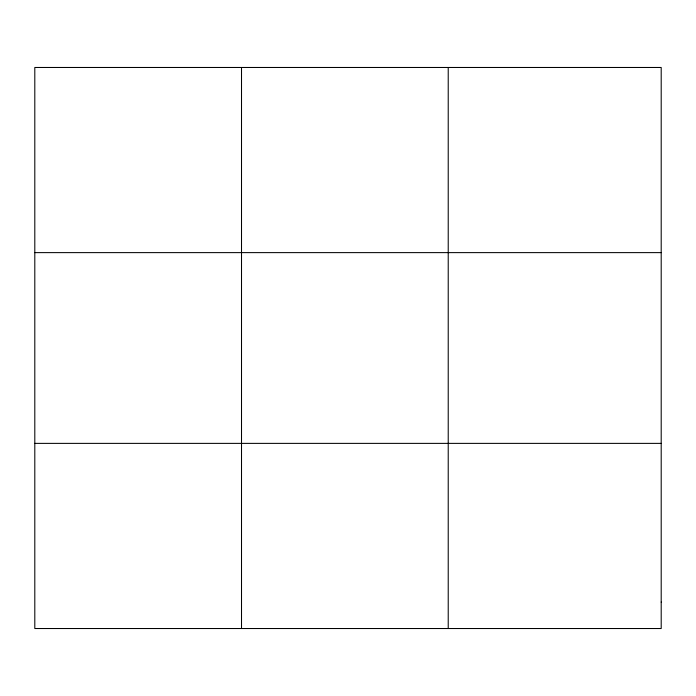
<?xml version="1.0" encoding="UTF-8"?>
<svg xmlns="http://www.w3.org/2000/svg" width="696" height="696" viewBox="0 0 696 696"><rect width="100%" height="100%" fill="white"/><g stroke="black" fill="none" stroke-linecap="round" stroke-linejoin="round"><path stroke-width="1.04" d="M241.512 628.523L241.512 67.477M448.224 628.523L448.224 67.477M34.8 252.622L661.2 252.622M34.8 443.378L661.2 443.378M661.2 602.075L661.2 628.523L34.8 628.523L34.8 67.477L661.2 67.477L661.2 602.075"/></g></svg>
